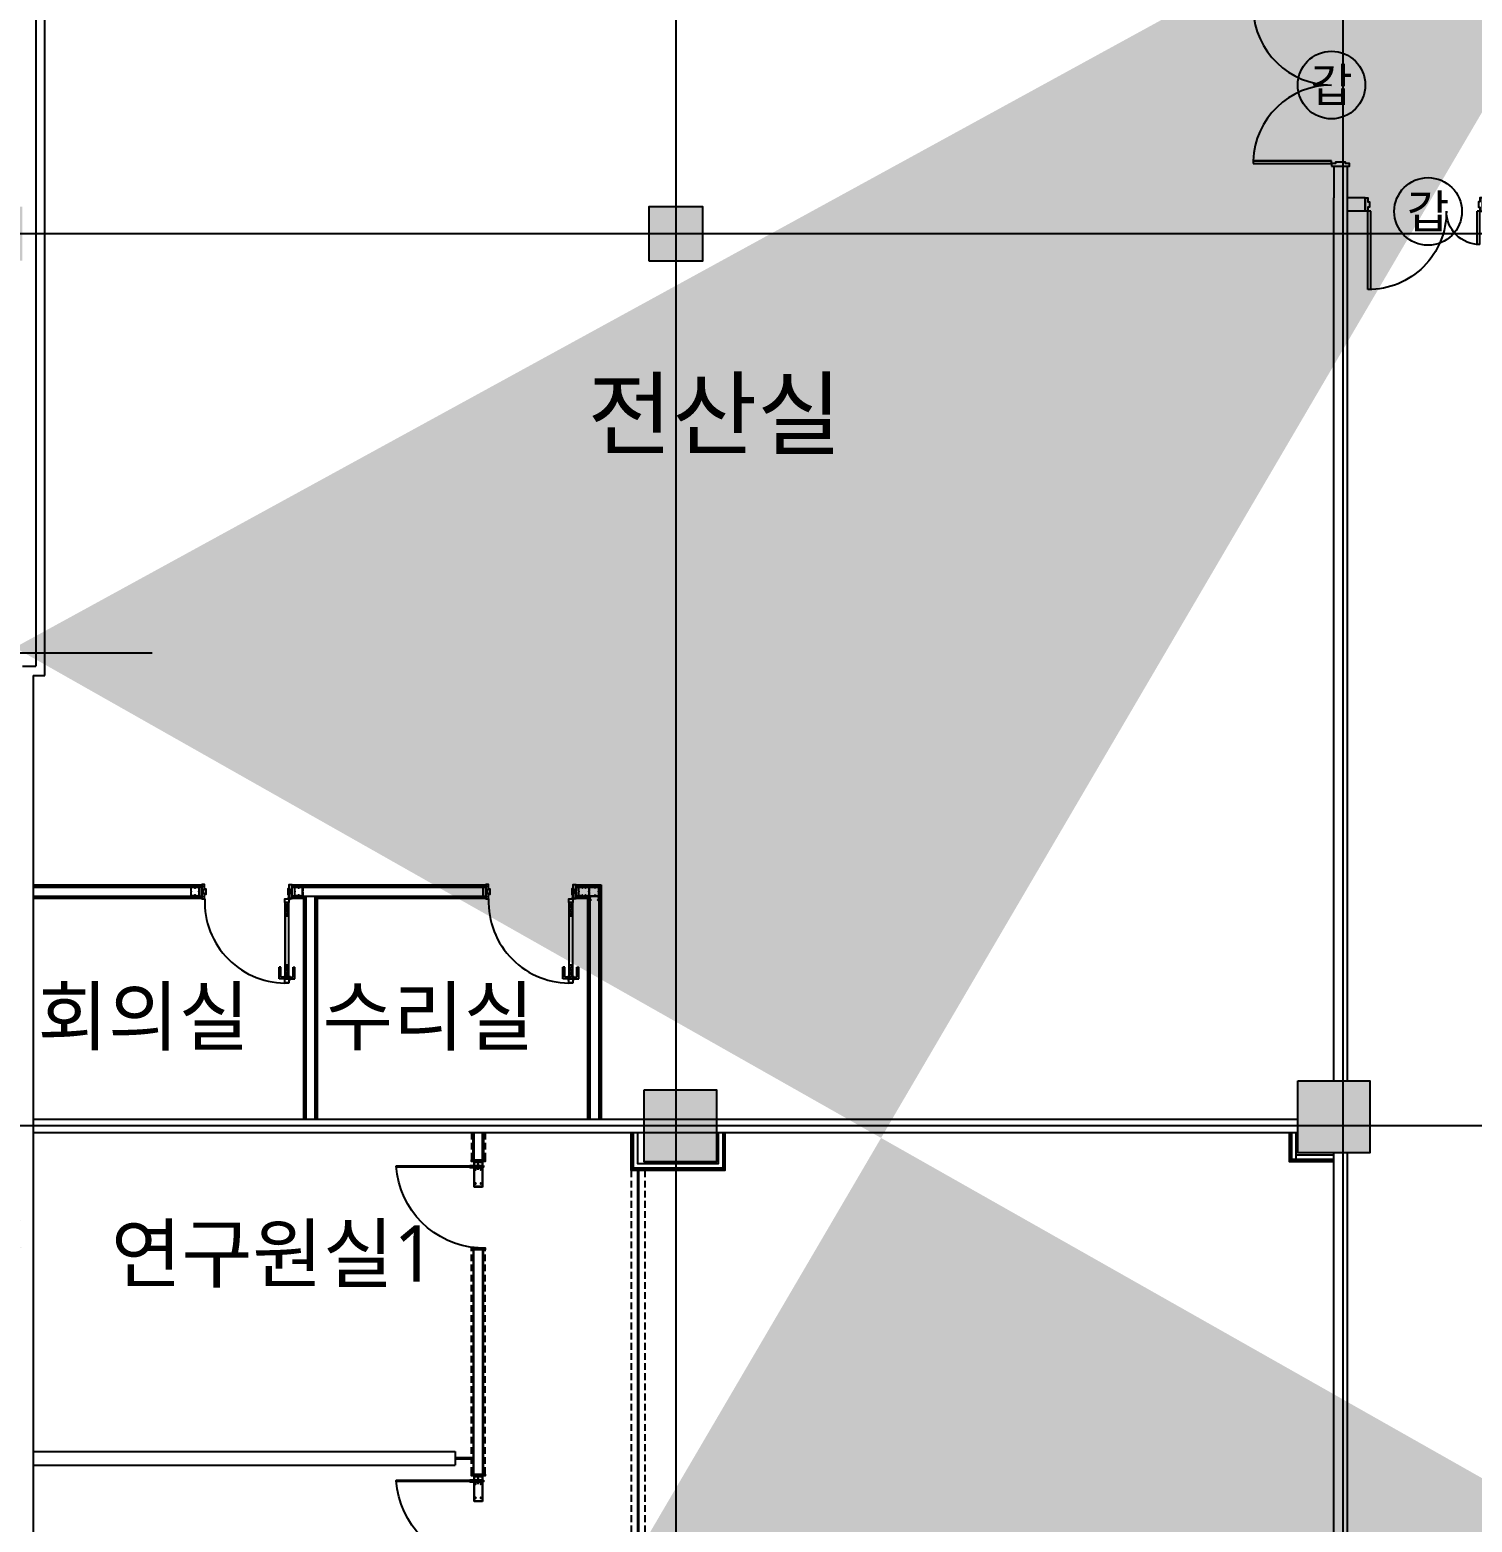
# Model space of a CAD drawing. Header units: metres. Extents: x 630750 to 860239, y 578133 to 726633.
# Drawn here: x 681636 to 697640, y 654914 to 671473 of the extents above; entities that cross this region are included whole.
import ezdxf
from ezdxf.enums import TextEntityAlignment as Align

# ---------------------------------------------------------------- set-up
doc = ezdxf.new("R2010")
doc.units = ezdxf.units.M
doc.header["$LTSCALE"] = 300
for name, pattern in [('3$0$업무시설_xr-base$0$CONTINOUS', [0]), ('DASHED2', [0.375, 0.25, -0.125]), ('HIDDEN', [2, 1, -1]), ('업무시설_xr-base$0$CONTINOUS', [0])]:
    doc.linetypes.add(name, pattern=pattern)
for name, color, linetype in [('3$0$A-CON', 2, 'Continuous'), ('3$0$A-WALL-CONC', 2, 'Continuous'), ('A-CEN-1', 1, 'Continuous'), ('A-CON', 2, 'Continuous'), ('A-DOR', 4, 'Continuous'), ('A-TXT', 3, 'Continuous'), ('A-WAL-BLK', 3, 'Continuous'), ('A-WAL-DW', 7, 'Continuous'), ('F-DOOR_FRAME', 4, 'Continuous'), ('KUK-DOOR', 4, 'Continuous'), ('KUK-DOOR-FRAME', 4, 'Continuous'), ('KUK-DRYWALL', 4, 'Continuous'), ('KUK-F-천정라인', 8, 'DASHED2'), ('KUK-WALL-DRYWALL', 4, 'Continuous'), ('KUK-WINDOW', 4, 'Continuous'), ('KUK-석고보드', 201, 'Continuous'), ('블럭', 7, 'Continuous')]:
    doc.layers.add(name, color=color, linetype=linetype)
doc.styles.add('TEXT', font='')
doc.styles.add('돋움', font='')
doc.styles.add('맑은고딕', font='')
doc.styles.get('TEXT').set_extended_font_data('DotumChe')
doc.styles.get('돋움').set_extended_font_data('Dotum')
doc.styles.get('맑은고딕').set_extended_font_data('Malgun Gothic')

# ---------------------------------------------------------------- blocks, each defined once
blk = doc.blocks.new('1')
at = {"layer": 'A-DOR'}
for p, q in [((30, -200), (60, -200)), ((30, -570), (30, -200)), ((60, -569), (60, -200)), ((1240, -1070), (1240, -200)), ((1240, -200), (1270, -200)), ((1270, -1070), (1270, -200)), ((1269, -1070), (1270, -1070))]:
    blk.add_line(p, q, dxfattribs=at)
for points in [[(0, -200), (0, -50), (30, -50), (30, -95), (45, -95), (45, -155), (30, -155), (30, -200)], [(1300, -200), (1300, -50), (1270, -50), (1270, -95), (1255, -95), (1255, -155), (1270, -155), (1270, -200)]]:
    blk.add_lwpolyline(points, close=True, dxfattribs=at)
for centre, radius, start, end in [((30, -200), 370, 269.9314, 0.0284), ((1267, -203), 867, 179.8288, 270.1677)]:
    blk.add_arc(centre, radius, start, end, dxfattribs=at)
blk = doc.blocks.new('d-18-18')
at = {"layer": 'A-DOR'}
for p, q in [((73696, 448489), (74565, 448489)), ((73696, 448459), (73696, 448489)), ((73696, 448459), (74565, 448459)), ((74565, 448459), (74565, 448489)), ((73696, 446779), (74565, 446779)), ((73696, 446779), (73696, 446749)), ((74565, 446749), (74565, 446779)), ((73696, 446749), (74565, 446749))]:
    blk.add_line(p, q, dxfattribs=at)
for points in [[(74565, 448459), (73696, 448459)], [(74565, 446779), (73696, 446779)]]:
    blk.add_lwpolyline(points, dxfattribs=at)
for points in [[(74565, 448519), (74765, 448519), (74765, 448489), (74720, 448489), (74720, 448474), (74610, 448474), (74610, 448489), (74565, 448489)], [(74565, 446719), (74765, 446719), (74765, 446749), (74720, 446749), (74720, 446764), (74610, 446764), (74610, 446749), (74565, 446749)]]:
    blk.add_lwpolyline(points, close=True, dxfattribs=at)
for centre, start, end in [((74565, 448489), 181.9742, 270), ((74565, 446749), 90, 178.0258)]:
    blk.add_arc(centre, 870, start, end, dxfattribs=at)
blk = doc.blocks.new('3$0$con2')
at = {"layer": '3$0$A-WALL-CONC', "linetype": '3$0$업무시설_xr-base$0$CONTINOUS'}
h = blk.add_hatch(color=251, dxfattribs=at)
h.dxf.hatch_style = 1
edge = h.paths.add_edge_path(flags=17)
edge.add_arc((-134346, -276172), 450, 0, 360)
h.paths.add_polyline_path([(-156157, -311180), (-156335, -311089), (-156923, -312249), (-156744, -312339)], flags=16)
h.paths.add_polyline_path([(-157332, -313499), (-157511, -313408), (-158053, -314479), (-157875, -314569)], flags=16)
h.paths.add_polyline_path([(-94658, -334035), (-94716, -334226), (-93740, -334522), (-93682, -334331)], flags=17)
h.paths.add_polyline_path([(-111499, -328924), (-111557, -329116), (-110581, -329412), (-110523, -329220)], flags=17)
h.paths.add_polyline_path([(-109394, -329563), (-109452, -329754), (-108476, -330051), (-108418, -329859)], flags=17)
h.paths.add_polyline_path([(-107289, -330202), (-107347, -330393), (-106371, -330689), (-106313, -330498)], flags=17)
h.paths.add_polyline_path([(-105184, -330841), (-105242, -331032), (-104266, -331328), (-104208, -331137)], flags=17)
h.paths.add_polyline_path([(-103078, -331479), (-103137, -331671), (-102160, -331967), (-102102, -331776)], flags=16)
h.paths.add_polyline_path([(-100973, -332118), (-101031, -332310), (-100055, -332606), (-99997, -332414)], flags=16)
h.paths.add_polyline_path([(-98868, -332757), (-98926, -332948), (-97950, -333245), (-97892, -333053)], flags=16)
h.paths.add_polyline_path([(-96763, -333396), (-96821, -333587), (-95845, -333883), (-95787, -333692)], flags=16)
edge = h.paths.add_edge_path(flags=17)
edge.add_arc((-134346, -286072), 450, 0, 360)
h.paths.add_polyline_path([(-143846, -275922), (-143846, -275872), (-144546, -275872), (-144546, -286422), (-141346, -286422), (-141346, -286222), (-143846, -286222), (-143846, -285772), (-144346, -285772), (-144346, -276572), (-143846, -276572), (-143846, -276122), (-141746, -276122), (-141346, -276122), (-141346, -275922)], flags=17)
h.paths.add_polyline_path([(-104646, -260722), (-107546, -260722), (-107546, -260922), (-104646, -260922)], flags=16)
h.paths.add_polyline_path([(-105846, -322372), (-105846, -325422), (-105556, -325422), (-105556, -325222), (-105646, -325222), (-105646, -322572), (-99446, -322572), (-99446, -325222), (-104556, -325222), (-104556, -325422), (-99246, -325422), (-99246, -322372)], flags=17)
edge = h.paths.add_edge_path(flags=17)
edge.add_arc((-99496, -295972), 450, 0, 360)
edge = h.paths.add_edge_path(flags=17)
edge.add_arc((-114496, -312472), 450, 0, 360)
edge = h.paths.add_edge_path(flags=17)
edge.add_arc((-114496, -319072), 450, 0, 360)
edge = h.paths.add_edge_path(flags=16)
edge.add_arc((-114546, -327472), 400, 0, 360)
h.paths.add_polyline_path([(-99896, -302172), (-99096, -302172), (-99096, -302972), (-99896, -302972)], flags=17)
h.paths.add_polyline_path([(-92296, -302072), (-91596, -302072), (-91596, -303072), (-92296, -303072)], flags=17)
h.paths.add_polyline_path([(-92296, -311972), (-91596, -311972), (-91596, -312972), (-92296, -312972)], flags=17)
edge = h.paths.add_edge_path()
edge.add_arc((-127718, -334911), 400, 0, 360)
h.paths.add_polyline_path([(-166746, -285572), (-165946, -285572), (-165946, -286372), (-166746, -286372)], flags=16)
h.paths.add_polyline_path([(-151620, -327240), (-152386, -327007), (-152618, -327773), (-151852, -328005)], flags=16)
h.paths.add_polyline_path([(-164251, -323407), (-165017, -323174), (-165249, -323940), (-164484, -324172)], flags=17)
h.paths.add_polyline_path([(-165728, -305716), (-166494, -305483), (-166726, -306249), (-165960, -306481)], flags=16)
h.paths.add_polyline_path([(-170567, -321490), (-171333, -321258), (-171565, -322024), (-170799, -322256)], flags=17)
h.paths.add_polyline_path([(-166746, -295572), (-165946, -295572), (-165946, -296372), (-166746, -296372)], flags=16)
edge = h.paths.add_edge_path(flags=16)
edge.add_arc((-137840, -314544), 450, 0, 360)
edge = h.paths.add_edge_path(flags=16)
edge.add_arc((-128367, -317419), 450, 0, 360)
h.paths.add_polyline_path([(-146815, -311403), (-147580, -311170), (-147812, -311936), (-147047, -312168)], flags=16)
h.paths.add_polyline_path([(-182399, -318004), (-183069, -317801), (-183272, -318471), (-182602, -318674)], flags=16)
h.paths.add_polyline_path([(-183246, -305522), (-182546, -305522), (-182546, -306222), (-183246, -306222)], flags=16)
h.paths.add_polyline_path([(-183246, -295622), (-182546, -295622), (-182546, -296322), (-183246, -296322)], flags=17)
h.paths.add_polyline_path([(-183246, -285722), (-182546, -285722), (-182546, -286422), (-183246, -286422)], flags=17)
h.paths.add_polyline_path([(-183246, -280472), (-182546, -280472), (-182546, -281172), (-183246, -281172)], flags=17)
h.paths.add_polyline_path([(-167848, -312701), (-168613, -312469), (-168846, -313234), (-168080, -313467)], flags=17)
h.paths.add_polyline_path([(-173996, -310860), (-173196, -310860), (-173196, -311660), (-173996, -311660)], flags=16)
h.paths.add_polyline_path([(-173996, -305472), (-173196, -305472), (-173196, -306272), (-173996, -306272)], flags=16)
edge = h.paths.add_edge_path(flags=17)
edge.add_arc((-130501, -324452), 450, 0, 360)
edge = h.paths.add_edge_path(flags=17)
edge.add_arc((-139974, -321577), 450, 0, 360)
h.paths.add_polyline_path([(-148949, -318436), (-149714, -318204), (-149947, -318969), (-149181, -319202)], flags=16)
h.paths.add_polyline_path([(-173996, -295572), (-173196, -295572), (-173196, -296372), (-173996, -296372)], flags=16)
h.paths.add_polyline_path([(-173996, -285672), (-173196, -285672), (-173196, -286472), (-173996, -286472)], flags=16)
h.paths.add_polyline_path([(-164446, -276572), (-163646, -276572), (-163646, -275772), (-164446, -275772)], flags=16)
h.paths.add_polyline_path([(-173946, -276472), (-173346, -276472), (-173346, -275872), (-173946, -275872)], flags=17)
h.paths.add_polyline_path([(-144646, -302172), (-143846, -302172), (-143846, -302972), (-144646, -302972)], flags=17)
h.paths.add_polyline_path([(-144646, -295572), (-143846, -295572), (-143846, -296372), (-144646, -296372)], flags=16)
h.paths.add_polyline_path([(-99846, -327072), (-99046, -327072), (-99046, -327872), (-99846, -327872)], flags=16)
h.paths.add_polyline_path([(-154446, -302272), (-153846, -302272), (-153846, -302872), (-154446, -302872)], flags=17)
edge = h.paths.add_edge_path(flags=17)
edge.add_arc((-124446, -286072), 350, 0, 360)
edge = h.paths.add_edge_path(flags=17)
edge.add_arc((-124446, -295972), 350, 0, 360)
edge = h.paths.add_edge_path(flags=17)
edge.add_arc((-134346, -302572), 350, 0, 360)
edge = h.paths.add_edge_path(flags=17)
edge.add_arc((-134346, -295972), 350, 0, 360)
h.paths.add_polyline_path([(-92346, -253222), (-91646, -253222), (-91646, -253922), (-92346, -253922)], flags=17)
h.paths.add_polyline_path([(-173996, -253222), (-173296, -253222), (-173296, -253922), (-173996, -253922)], flags=17)
h.paths.add_polyline_path([(-92346, -333872), (-91646, -333872), (-91646, -334572), (-92346, -334572)], flags=17)
h.paths.add_polyline_path([(-92396, -327072), (-91646, -327072), (-91646, -327872), (-92396, -327872)], flags=16)
h.paths.add_polyline_path([(-92296, -318572), (-91596, -318572), (-91596, -319572), (-92296, -319572)], flags=17)
edge = h.paths.add_edge_path(flags=17)
edge.add_arc((-107946, -329272), 450, 0, 360)
edge = h.paths.add_edge_path(flags=17)
edge.add_arc((-107946, -295972), 500, 0, 360)
h.paths.add_polyline_path([(-108346, -318572), (-107546, -318572), (-107546, -319572), (-108346, -319572)], flags=17)
h.paths.add_polyline_path([(-108346, -311972), (-107546, -311972), (-107546, -312972), (-108346, -312972)], flags=17)
h.paths.add_polyline_path([(-108346, -302072), (-107546, -302072), (-107546, -303072), (-108346, -303072)], flags=17)
h.paths.add_polyline_path([(-124846, -253172), (-124046, -253172), (-124046, -253972), (-124846, -253972)], flags=17)
h.paths.add_polyline_path([(-144646, -253172), (-143846, -253172), (-143846, -253972), (-144646, -253972)], flags=17)
h.paths.add_polyline_path([(-164446, -253172), (-163646, -253172), (-163646, -253972), (-164446, -253972)], flags=17)
h.paths.add_polyline_path([(-114946, -253172), (-114146, -253172), (-114146, -253972), (-114946, -253972)], flags=17)
h.paths.add_polyline_path([(-134646, -253272), (-134046, -253272), (-134046, -253872), (-134646, -253872)], flags=17)
h.paths.add_polyline_path([(-154446, -253272), (-153846, -253272), (-153846, -253872), (-154446, -253872)], flags=17)
h.paths.add_polyline_path([(-99746, -253272), (-99146, -253272), (-99146, -253872), (-99746, -253872)], flags=17)
h.paths.add_polyline_path([(-108346, -253172), (-107546, -253172), (-107546, -253972), (-108346, -253972)], flags=17)
h.paths.add_polyline_path([(-92296, -295622), (-91596, -295622), (-91596, -296322), (-92296, -296322)], flags=17)
h.paths.add_polyline_path([(-92296, -285722), (-91596, -285722), (-91596, -286422), (-92296, -286422)], flags=17)
h.paths.add_polyline_path([(-92296, -275822), (-91596, -275822), (-91596, -276522), (-92296, -276522)], flags=17)
h.paths.add_polyline_path([(-92296, -269222), (-91596, -269222), (-91596, -269922), (-92296, -269922)], flags=17)
h.paths.add_polyline_path([(-92296, -260722), (-91596, -260722), (-91596, -261422), (-92296, -261422)], flags=17)
h.paths.add_polyline_path([(-99846, -331472), (-99046, -331472), (-99046, -332272), (-99846, -332272)], flags=16)
h.paths.add_polyline_path([(-114946, -285672), (-114146, -285672), (-114146, -286472), (-114946, -286472)], flags=16)
h.paths.add_polyline_path([(-174046, -269172), (-173246, -269172), (-173246, -269972), (-174046, -269972)], flags=16)
h.paths.add_polyline_path([(-174046, -260672), (-173246, -260672), (-173246, -261472), (-174046, -261472)], flags=16)
edge = h.paths.add_edge_path(flags=17)
edge.add_arc((-124446, -276172), 450, 0, 360)
edge = h.paths.add_edge_path(flags=17)
edge.add_arc((-114546, -295972), 450, 0, 360)
edge = h.paths.add_edge_path(flags=17)
edge.add_arc((-114546, -302572), 450, 0, 360)
h.paths.add_polyline_path([(-114946, -269172), (-114146, -269172), (-114146, -269972), (-114946, -269972)], flags=16)
h.paths.add_polyline_path([(-100596, -260722), (-99796, -260722), (-99796, -261522), (-100596, -261522)], flags=17)
h.paths.add_polyline_path([(-114946, -260672), (-114146, -260672), (-114146, -261472), (-114946, -261472)], flags=16)
h.paths.add_polyline_path([(-108346, -285672), (-107546, -285672), (-107546, -286472), (-108346, -286472)], flags=16)
h.paths.add_polyline_path([(-99896, -285672), (-99096, -285672), (-99096, -286472), (-99896, -286472)], flags=16)
h.paths.add_polyline_path([(-99896, -275772), (-99096, -275772), (-99096, -276572), (-99896, -276572)], flags=16)
h.paths.add_polyline_path([(-108346, -275772), (-107546, -275772), (-107546, -276572), (-108346, -276572)], flags=16)
h.paths.add_polyline_path([(-114946, -275772), (-114146, -275772), (-114146, -276572), (-114946, -276572)], flags=16)
h.paths.add_polyline_path([(-124846, -260672), (-124046, -260672), (-124046, -261472), (-124846, -261472)], flags=16)
h.paths.add_polyline_path([(-134746, -260672), (-133946, -260672), (-133946, -261472), (-134746, -261472)], flags=16)
h.paths.add_polyline_path([(-144646, -260672), (-143846, -260672), (-143846, -261472), (-144646, -261472)], flags=16)
h.paths.add_polyline_path([(-154546, -260672), (-153746, -260672), (-153746, -261472), (-154546, -261472)], flags=16)
h.paths.add_polyline_path([(-154546, -269172), (-153746, -269172), (-153746, -269972), (-154546, -269972)], flags=16)
h.paths.add_polyline_path([(-144646, -269172), (-143846, -269172), (-143846, -269972), (-144646, -269972)], flags=16)
h.paths.add_polyline_path([(-134746, -269172), (-133946, -269172), (-133946, -269972), (-134746, -269972)], flags=16)
h.paths.add_polyline_path([(-124846, -269172), (-124046, -269172), (-124046, -269972), (-124846, -269972)], flags=16)
h.paths.add_polyline_path([(-99896, -269172), (-99096, -269172), (-99096, -269972), (-99896, -269972)], flags=16)
edge = h.paths.add_edge_path(flags=17)
edge.add_arc((-142631, -330333), 450, 0, 360)
h.paths.add_polyline_path([(-92246, -248122), (-91646, -248122), (-91646, -248722), (-92246, -248722)], flags=16)
h.paths.add_polyline_path([(-154546, -275772), (-153746, -275772), (-153746, -276572), (-154546, -276572)], flags=16)
h.paths.add_polyline_path([(-181496, -275872), (-180896, -275872), (-180896, -276472), (-181496, -276472)], flags=17)
h.paths.add_polyline_path([(-181496, -269272), (-180896, -269272), (-180896, -269872), (-181496, -269872)], flags=17)
h.paths.add_polyline_path([(-181496, -260772), (-180896, -260772), (-180896, -261372), (-181496, -261372)], flags=17)
h.paths.add_polyline_path([(-99746, -248122), (-99146, -248122), (-99146, -248722), (-99746, -248722)], flags=16)
h.paths.add_polyline_path([(-108246, -248122), (-107646, -248122), (-107646, -248722), (-108246, -248722)], flags=16)
h.paths.add_polyline_path([(-114846, -248122), (-114246, -248122), (-114246, -248722), (-114846, -248722)], flags=16)
h.paths.add_polyline_path([(-124746, -248122), (-124146, -248122), (-124146, -248722), (-124746, -248722)], flags=16)
h.paths.add_polyline_path([(-134646, -248122), (-134046, -248122), (-134046, -248722), (-134646, -248722)], flags=16)
h.paths.add_polyline_path([(-144546, -248122), (-143946, -248122), (-143946, -248722), (-144546, -248722)], flags=16)
h.paths.add_polyline_path([(-154446, -248122), (-153846, -248122), (-153846, -248722), (-154446, -248722)], flags=16)
h.paths.add_polyline_path([(-164346, -248122), (-163746, -248122), (-163746, -248722), (-164346, -248722)], flags=16)
h.paths.add_polyline_path([(-173946, -248122), (-173346, -248122), (-173346, -248722), (-173946, -248722)], flags=16)
h.paths.add_polyline_path([(-181496, -248122), (-180896, -248122), (-180896, -248722), (-181496, -248722)], flags=17)
h.paths.add_polyline_path([(-156130, -308837), (-156275, -309124), (-155530, -309502), (-155767, -309970), (-155589, -310061), (-155032, -308961), (-158743, -307835), (-158801, -308027), (-158705, -308056), (-159053, -309204), (-159149, -309175), (-159207, -309366), (-159112, -309396), (-160941, -315424), (-163477, -314655), (-161647, -308626), (-160164, -309076), (-160106, -308885), (-161589, -308435), (-161241, -307286), (-159758, -307736), (-159700, -307545), (-161374, -307037), (-163726, -314788), (-158751, -316298), (-158463, -315729), (-158641, -315638), (-158854, -316057), (-160749, -315482), (-158514, -308114)], flags=16)
h.paths.add_polyline_path([(-164196, -268622), (-164396, -268622), (-164396, -260722), (-161346, -260722), (-161346, -269922), (-164396, -269922), (-164396, -269622), (-164196, -269622), (-164196, -269722), (-161546, -269722), (-161546, -267322), (-163096, -267322), (-163096, -267122), (-161546, -267122), (-161546, -260922), (-164196, -260922), (-164196, -267122), (-164096, -267122), (-164096, -267322), (-164196, -267322)], flags=16)
h.paths.add_polyline_path([(-133746, -297419), (-133446, -297419), (-133446, -294772), (-133746, -294772)], flags=16)
h.paths.add_polyline_path([(-174046, -269972), (-174046, -269172), (-173246, -269172), (-173246, -269972)], flags=16)
edge = h.paths.add_edge_path()
edge.add_line((-92096, -249472), (-92096, -249672))
edge.add_line((-92096, -249472), (-92096, -249672))
edge.add_line((-92096, -249472), (-92096, -249672))
edge.add_line((-107746, -269122), (-107946, -269122))
edge.add_line((-107946, -266622), (-107746, -266622))
edge.add_line((-107946, -265972), (-107946, -266622))
edge.add_line((-107946, -269122), (-107946, -269672))
edge.add_line((-107746, -269472), (-107746, -269122))
edge.add_line((-107746, -266622), (-107746, -265972))
edge.add_arc((-131699, -252472), 9200, 49.5049, 90)
edge.add_line((-91896, -331197), (-91596, -331197))
edge.add_line((-91596, -321272), (-91896, -321272))
edge.add_line((-102296, -264497), (-102096, -264497))
edge.add_line((-102296, -263497), (-102096, -263497))
edge.add_line((-102096, -264497), (-102096, -264872))
edge.add_line((-102096, -262922), (-102096, -263497))
edge.add_line((-102296, -264497), (-102296, -264672))
edge.add_line((-102296, -263122), (-102296, -263497))
edge.add_line((-102096, -264872), (-103746, -264872))
edge.add_line((-102296, -264672), (-103746, -264672))
edge.add_line((-112628, -328582), (-113861, -328207))
edge.add_line((-112687, -328773), (-112628, -328582))
edge.add_line((-113990, -328377), (-112687, -328773))
edge.add_line((-91896, -334572), (-91896, -334873))
edge.add_line((-91896, -334873), (-92552, -334674))
edge.add_line((-91596, -321272), (-91596, -257872))
edge.add_line((-91646, -327872), (-91596, -327872))
edge.add_line((-91596, -327872), (-91596, -326772))
edge.add_line((-92552, -334674), (-92610, -334865))
edge.add_line((-92610, -334865), (-91596, -335173))
edge.add_line((-91596, -335173), (-91596, -331197))
edge.add_line((-113990, -328504), (-113990, -328377))
edge.add_line((-114140, -328504), (-114140, -328155))
edge.add_line((-114213, -327694), (-113861, -328207))
edge.add_line((-114363, -327828), (-114140, -328155))
edge.add_line((-114140, -328504), (-113990, -328504))
edge.add_line((-91596, -326772), (-91896, -326772))
edge.add_line((-180896, -299322), (-182996, -299322))
edge.add_line((-180896, -299022), (-180896, -299322))
edge.add_line((-182996, -299022), (-180896, -299022))
edge.add_line((-180896, -304122), (-180896, -304422))
edge.add_line((-180896, -287122), (-182996, -287122))
edge.add_line((-180896, -287422), (-180896, -287122))
edge.add_line((-182996, -287422), (-180896, -287422))
edge.add_line((-180896, -293072), (-182996, -293072))
edge.add_line((-180896, -292772), (-180896, -293072))
edge.add_line((-182996, -292772), (-180896, -292772))
edge.add_line((-180896, -304422), (-182996, -304422))
edge.add_line((-182996, -304122), (-180896, -304122))
edge.add_line((-91596, -331197), (-91596, -335173))
edge.add_line((-91596, -257872), (-91596, -321272))
edge.add_line((-92096, -249472), (-92096, -249672))
edge.add_line((-89396, -249672), (-92096, -249672))
edge.add_line((-89396, -249472), (-92096, -249472))
edge.add_line((-125725, -245476), (-122587, -248122))
edge.add_line((-128046, -242472), (-121346, -248122))
edge.add_line((-144946, -243272), (-131696, -243272))
edge.add_line((-145746, -242472), (-128046, -242472))
edge.add_line((-144946, -248122), (-144946, -243272))
edge.add_line((-145746, -248122), (-145746, -242472))
edge.add_line((-183096, -306222), (-183096, -313624))
edge.add_line((-183296, -313624), (-183096, -313624))
edge.add_line((-89396, -248522), (-91646, -248522))
edge.add_line((-92096, -257472), (-89396, -257472))
edge.add_line((-91596, -257872), (-88996, -257872))
edge.add_line((-89396, -249672), (-89396, -257472))
edge.add_line((-89396, -248522), (-89396, -249472))
edge.add_line((-88996, -248122), (-88996, -257872))
edge.add_line((-88996, -248122), (-91646, -248122))
edge.add_line((-102296, -263122), (-103746, -263122))
edge.add_line((-102096, -262922), (-103746, -262922))
edge.add_line((-99296, -275772), (-99296, -269972))
edge.add_line((-99096, -275772), (-99096, -269972))
edge.add_line((-99296, -285672), (-99296, -276572))
edge.add_line((-99096, -285672), (-99096, -276572))
edge.add_line((-99296, -290172), (-99096, -290172))
edge.add_line((-183246, -306222), (-183296, -306222))
edge.add_line((-111746, -265972), (-107946, -265972))
edge.add_line((-111746, -262022), (-111746, -265972))
edge.add_line((-111546, -262022), (-111746, -262022))
edge.add_line((-111546, -262922), (-111546, -262022))
edge.add_line((-111446, -262922), (-111546, -262922))
edge.add_line((-111446, -263122), (-111446, -262922))
edge.add_line((-111546, -263122), (-111446, -263122))
edge.add_line((-111546, -265772), (-111546, -263122))
edge.add_line((-103946, -265772), (-111546, -265772))
edge.add_line((-103946, -263122), (-103946, -265772))
edge.add_line((-110446, -263122), (-103946, -263122))
edge.add_line((-110446, -262922), (-110446, -263122))
edge.add_line((-109296, -262922), (-110446, -262922))
edge.add_line((-109296, -260922), (-109296, -262922))
edge.add_line((-111546, -260922), (-109296, -260922))
edge.add_line((-111546, -261022), (-111546, -260922))
edge.add_line((-111746, -261022), (-111546, -261022))
edge.add_line((-111746, -260722), (-111746, -261022))
edge.add_line((-108246, -260722), (-111746, -260722))
edge.add_line((-108246, -260922), (-108246, -260722))
edge.add_line((-109096, -260922), (-108246, -260922))
edge.add_line((-109096, -262922), (-109096, -260922))
edge.add_line((-103946, -262922), (-109096, -262922))
edge.add_line((-103946, -260722), (-103946, -262922))
edge.add_line((-103746, -260722), (-103946, -260722))
edge.add_line((-103746, -262922), (-103746, -260722))
edge.add_line((-103746, -264672), (-103746, -263122))
edge.add_line((-103746, -266622), (-103746, -264872))
edge.add_line((-103946, -266622), (-103746, -266622))
edge.add_line((-103946, -265972), (-103946, -266622))
edge.add_line((-107746, -265972), (-103946, -265972))
edge.add_line((-103746, -269158), (-103946, -269162))
edge.add_line((-103746, -269672), (-103746, -269158))
edge.add_line((-107946, -269672), (-103746, -269672))
edge.add_line((-103946, -269472), (-107746, -269472))
edge.add_line((-103946, -269162), (-103946, -269472))
edge.add_line((-173946, -248622), (-180896, -248622))
edge.add_line((-164346, -248622), (-173346, -248622))
edge.add_line((-154446, -248622), (-163746, -248622))
edge.add_line((-154446, -248122), (-181496, -248122))
edge.add_line((-144546, -248622), (-153846, -248622))
edge.add_line((-114846, -248622), (-124146, -248622))
edge.add_line((-108246, -248622), (-114246, -248622))
edge.add_line((-99746, -248622), (-107646, -248622))
edge.add_line((-92246, -248622), (-99146, -248622))
edge.add_line((-145746, -248122), (-153846, -248122))
edge.add_line((-144546, -248122), (-144946, -248122))
edge.add_line((-122587, -248122), (-124146, -248122))
edge.add_line((-91646, -248122), (-121346, -248122))
edge.add_line((-180996, -280772), (-182546, -280772))
edge.add_line((-181496, -280472), (-183296, -280472))
edge.add_line((-180996, -276472), (-180996, -280772))
edge.add_line((-180996, -269872), (-180996, -275872))
edge.add_line((-180996, -261372), (-180996, -269272))
edge.add_line((-180996, -248722), (-180996, -260772))
edge.add_line((-181496, -248122), (-181496, -280472))
edge.add_line((-91896, -331197), (-91896, -333872))
edge.add_line((-91896, -326772), (-91896, -327072))
edge.add_line((-91896, -319572), (-91896, -321272))
edge.add_line((-91896, -312972), (-91896, -318572))
edge.add_line((-91896, -303072), (-91896, -311972))
edge.add_line((-92096, -296322), (-92096, -302072))
edge.add_line((-92096, -286422), (-92096, -295622))
edge.add_line((-92096, -276522), (-92096, -285722))
edge.add_line((-92096, -269922), (-92096, -275822))
edge.add_line((-92096, -261422), (-92096, -269222))
edge.add_line((-92096, -257472), (-92096, -260722))
edge.add_line((-99096, -286472), (-99096, -290172))
edge.add_line((-99296, -286472), (-99296, -290172))
edge.add_line((-182996, -304422), (-182996, -305522))
edge.add_line((-182996, -299322), (-182996, -304122))
edge.add_line((-182996, -296322), (-182996, -299022))
edge.add_line((-182996, -293072), (-182996, -295622))
edge.add_line((-182996, -287422), (-182996, -292772))
edge.add_line((-182996, -286422), (-182996, -287122))
edge.add_line((-182996, -281172), (-182996, -285722))
edge.add_line((-183296, -280472), (-183296, -313624))
at = {"layer": '3$0$A-CON'}
for points in [[(-173946, -276472), (-173346, -276472), (-173346, -275872), (-173946, -275872)], [(-166746, -285572), (-165946, -285572), (-165946, -286372), (-166746, -286372)], [(-173996, -285672), (-173196, -285672), (-173196, -286472), (-173996, -286472)]]:
    blk.add_lwpolyline(points, close=True, dxfattribs=at)
blk = doc.blocks.new('힌지')
at = {"layer": 'F-DOOR_FRAME', "color": 175}
for p, q in [((444294, 289040, 0), (444262, 289040, 0)), ((444294, 289040, 0), (444262, 289040, 0)), ((444278, 289049, 0), (444278, 289021, 0))]:
    blk.add_line(p, q, dxfattribs=at)
at = {"layer": 'F-DOOR_FRAME', "color": 175, "elevation": 0}
for points in [[(444276, 289042), (444276, 289077), (444273, 289077), (444273, 289042), (444271, 289035, -0.190658), (444275, 289039)], [(444282, 289042), (444282, 289077), (444279, 289077), (444279, 289042), (444280, 289039, -0.190658), (444285, 289035)]]:
    blk.add_lwpolyline(points, format="xyb", close=True, dxfattribs=at)
at = {"layer": 'F-DOOR_FRAME', "color": 175}
blk.add_circle((444278, 289035, 0), 8, dxfattribs=at)
blk = doc.blocks.new('VIP화장실도어-1000')
at = {"layer": 'KUK-DOOR', "color": 1}
for p, q in [((1257083, 575369, 0), (1257118, 575419, 0)), ((1257083, 575319, 0), (1257118, 575369, 0)), ((1257083, 575269, 0), (1257118, 575319, 0)), ((1257083, 574671, 0), (1257118, 574721, 0)), ((1257083, 574621, 0), (1257118, 574671, 0)), ((1257083, 574571, 0), (1257118, 574621, 0))]:
    blk.add_line(p, q, dxfattribs=at)
at = {"layer": 'KUK-DOOR', "color": 6}
for p, q in [((1257013, 574569, 0), (1257013, 574699, 0)), ((1257033, 574699, 0), (1257013, 574699, 0)), ((1257033, 574589, 0), (1257033, 574699, 0)), ((1257073, 574604, 0), (1257073, 574553, 0)), ((1257078, 574604, 0), (1257073, 574604, 0)), ((1257123, 574604, -6433), (1257128, 574604, -6433)), ((1257128, 574604, -6433), (1257128, 574553, -6433)), ((1257168, 574589, -6433), (1257168, 574699, -6433)), ((1257168, 574699, -6433), (1257188, 574699, -6433)), ((1257188, 574569, -6433), (1257188, 574699, -6433)), ((1257073, 574569, 0), (1257013, 574569, 0)), ((1257073, 574589, 0), (1257033, 574589, 0)), ((1257073, 574553, 0), (1257078, 574553, 6433)), ((1257128, 574553, -6433), (1257123, 574553, 0)), ((1257128, 574589, -6433), (1257168, 574589, -6433)), ((1257128, 574569, -6433), (1257188, 574569, -6433))]:
    blk.add_line(p, q, dxfattribs=at)
at = {"layer": 'KUK-DOOR', "color": 251}
for p, q in [((1257078, 574604, 0), (1257073, 574604, 0)), ((1257078, 574602, 0), (1257073, 574602, 0)), ((1257078, 574601, 0), (1257073, 574601, 0)), ((1257078, 574598, 0), (1257073, 574598, 0)), ((1257123, 574604, -6433), (1257128, 574604, -6433)), ((1257123, 574602, -6433), (1257128, 574602, -6433)), ((1257123, 574601, -6433), (1257128, 574601, -6433)), ((1257123, 574598, -6433), (1257128, 574598, -6433)), ((1257078, 574594, 0), (1257073, 574594, 0)), ((1257078, 574588, 0), (1257073, 574588, 0)), ((1257078, 574570, 0), (1257073, 574570, 0)), ((1257078, 574564, 0), (1257073, 574564, 0)), ((1257078, 574559, 0), (1257073, 574559, 0)), ((1257078, 574556, 0), (1257073, 574556, 0)), ((1257078, 574555, 0), (1257073, 574555, 0)), ((1257123, 574594, -6433), (1257128, 574594, -6433)), ((1257123, 574588, -6433), (1257128, 574588, -6433)), ((1257123, 574570, -6433), (1257128, 574570, -6433)), ((1257123, 574564, -6433), (1257128, 574564, -6433)), ((1257123, 574559, -6433), (1257128, 574559, -6433)), ((1257123, 574556, -6433), (1257128, 574556, -6433)), ((1257123, 574555, -6433), (1257128, 574555, -6433))]:
    blk.add_line(p, q, dxfattribs=at)
at = {"layer": 'KUK-DOOR', "color": 8}
blk.add_line((1257083, 574721, 0), (1257118, 574721, 0), dxfattribs=at)
at = {"layer": 'KUK-DOOR', "color": 7, "elevation": 0}
for points in [[(1257123, 575419), (1257078, 575419), (1257078, 575459), (1257082, 575459), (1257082, 575459), (1257123, 575459), (1257123, 575419)], [(1257078, 575419), (1257078, 574571)], [(1257123, 574571), (1257123, 575419)], [(1257123, 574534), (1257123, 574525), (1257078, 574528), (1257078, 574571), (1257123, 574571), (1257123, 574534)]]:
    blk.add_lwpolyline(points, dxfattribs=at)
at = {"layer": 'KUK-DOOR', "color": 1, "elevation": 0}
blk.add_lwpolyline([(1257123, 575419), (1257083, 575419)], dxfattribs=at)
for points in [[(1257083, 575369), (1257083, 575419), (1257118, 575419), (1257118, 575369)], [(1257083, 575319), (1257083, 575369), (1257118, 575369), (1257118, 575319)], [(1257083, 575269), (1257083, 575319), (1257118, 575319), (1257118, 575269)], [(1257083, 574721), (1257083, 575269), (1257118, 575269), (1257118, 574721)], [(1257083, 574671), (1257083, 574721), (1257118, 574721), (1257118, 574671)], [(1257083, 574621), (1257083, 574671), (1257118, 574671), (1257118, 574621)], [(1257083, 574571), (1257083, 574621), (1257118, 574621), (1257118, 574571)]]:
    blk.add_lwpolyline(points, close=True, dxfattribs=at)
at = {"layer": 'KUK-DOOR', "color": 1}
blk.add_arc((1257089, 575425, 0), 901, 177.8483, 272.1517, dxfattribs=at)
blk = doc.blocks.new('ETETEWTEWEW')
at = {"layer": 'KUK-DOOR', "color": 251}
for p, q in [((96, -119, 0), (-864, -119, 0)), ((96, -129, 0), (-864, -129, 0))]:
    blk.add_line(p, q, dxfattribs=at)
at = {"layer": 'KUK-DOOR', "color": 8}
for p, q in [((55, -119, 0), (35, -119, 0)), ((55, -129, 0), (35, -129, 0))]:
    blk.add_line(p, q, dxfattribs=at)
at = {"layer": 'KUK-DOOR', "color": 7}
blk.add_line((103, -124, 0), (113, -124, 0), dxfattribs=at)
at = {"layer": 'KUK-DOOR', "color": 251, "linetype": 'HIDDEN'}
blk.add_lwpolyline([(92, -181), (92, 104), (0, 104), (0, -181)], close=True, dxfattribs=at)
at = {"layer": 'KUK-DOOR', "color": 8, "elevation": 0}
blk.add_lwpolyline([(89, -175), (89, 98), (3, 98), (3, -175)], close=True, dxfattribs=at)
at = {"layer": 'KUK-DOOR', "elevation": 0}
blk.add_lwpolyline([(-862, -130), (94, -130), (96, -129), (96, -119), (94, -118), (-862, -118), (-864, -119), (-864, -129)], close=True, dxfattribs=at)
at = {"layer": 'KUK-DOOR', "color": 1, "elevation": 0}
for points in [[(114, -124), (-191, -124)], [(46, -89), (46, -159)]]:
    blk.add_lwpolyline(points, dxfattribs=at)
at = {"layer": 'KUK-DOOR', "color": 7, "elevation": 0}
blk.add_lwpolyline([(-49, -118), (-49, -115), (100, -115), (100, -133), (-49, -133), (-49, -130)], dxfattribs=at)
at = {"layer": 'KUK-DOOR', "color": 8}
for centre, radius in [((18, 63, 0), 3.5), ((74, 63, 0), 3.5), ((18, -92, 0), 3.5), ((46, -124, 0), 17.5), ((46, -124, 0), 12.5), ((74, -92, 0), 3.5)]:
    blk.add_circle(centre, radius, dxfattribs=at)
at = {"layer": 'KUK-DOOR', "color": 251, "linetype": 'HIDDEN'}
blk.add_circle((46, -124, 0), 15, dxfattribs=at)
at = {"layer": 'KUK-DOOR', "color": 1}
blk.add_arc((110, -195, 0), 976, 93.7666, 176.1096, dxfattribs=at)
at = {"layer": 'KUK-DOOR', "color": 8}
for start, end in [(154.2285, 205.7715), (334.2285, 25.7715)]:
    blk.add_arc((45, -124, 0), 11.5, start, end, dxfattribs=at)

msp = doc.modelspace()

# ---------------------------------------------------------------- linework, layer by layer
at = {"layer": 'A-CEN-1', "linetype": 'Continuous'}
for p, q in [((688804.4, 706258.8), (688804.4, 640745.8)), ((696204.4, 706258.8), (696204.4, 640745.8)), ((796986.4, 669210.2), (657202.6, 669210.2)), ((657202.6, 664560.2), (682995.1, 664560.2)), ((796986.4, 659310.2), (657202.6, 659310.2))]:
    msp.add_line(p, q, dxfattribs=at)
at = {"layer": 'A-CON'}
for points in [[(688504.4, 668910.2), (689104.4, 668910.2), (689104.4, 669510.2), (688504.4, 669510.2)], [(688454.4, 659710.2), (689254.4, 659710.2), (689254.4, 658910.2), (688454.4, 658910.2)], [(695704.4, 659810.2), (696504.4, 659810.2), (696504.4, 659010.2), (695704.4, 659010.2)]]:
    msp.add_lwpolyline(points, close=True, dxfattribs=at)
at = {"layer": 'A-WAL-BLK'}
for p in [(681704.4, 696515.2), (681554.4, 664410.2)]:
    msp.add_line(p, (681704.4, 664410.2), dxfattribs=at)
at = {"layer": 'A-WAL-DW'}
for p, q in [((681804.4, 664310.2), (681804.4, 684510.2)), ((696104.4, 669960.2), (696104.4, 669610.2)), ((696254.4, 669960.2), (696254.4, 669460.2)), ((696104.4, 659810.2), (696104.4, 669610.2)), ((696454.4, 669610.2), (696454.4, 669460.2)), ((681674.4, 664310.2), (681804.4, 664310.2)), ((681674.4, 664310.2), (681674.4, 638645.2)), ((681674.4, 659385.9), (688304.4, 659385.9)), ((688304.4, 659385.9), (695704.4, 659385.9)), ((681674.4, 659235.9), (688304.4, 659235.9)), ((688304.4, 659235.9), (695704.4, 659235.9)), ((696104.4, 649810.2), (696104.4, 659010.2)), ((696254.4, 659010.2), (696254.4, 649810.2)), ((681674.4, 655697.4), (686354.4, 655697.4)), ((681674.4, 655547.4), (686354.4, 655547.4))]:
    msp.add_line(p, q, dxfattribs=at)
for points in [[(696454.4, 669610.2), (696254.4, 669610.2)], [(696454.4, 669460.2), (696254.4, 669460.2), (696254.4, 662610.2)], [(696254.4, 669460.2), (696254.4, 659810.2)]]:
    msp.add_lwpolyline(points, dxfattribs=at)
at = {"layer": 'A-WAL-DW', "extrusion": (0, 0, -1)}
msp.add_lwpolyline([(-686354.4, 655697.4), (-686354.4, 655547.4)], dxfattribs=at)
at = {"layer": 'KUK-DOOR-FRAME'}
msp.add_lwpolyline([(696079.4, 669960.2), (696279.4, 669960.2), (696279.4, 669990.2), (696234.4, 669990.2), (696234.4, 670005.2), (696124.4, 670005.2), (696124.4, 669990.2), (696079.4, 669990.2)], close=True, dxfattribs=at)
for points in [[(683574.4, 661990.9), (683574.4, 661990.9), (683574.4, 661990.9), (683574.4, 661990.9), (683574.4, 661990.9), (683550.4, 661990.9), (683544.4, 661990.9), (683544.4, 661984.4), (683544.4, 661973.4), (683549.4, 661973.4), (683549.4, 661960.9), (683544.4, 661960.9), (683544.4, 661860.9), (683549.4, 661860.9), (683549.4, 661848.4), (683544.4, 661848.4), (683544.4, 661830.9), (683550.4, 661830.9), (683550.4, 661830.9), (683574.4, 661830.9), (683574.4, 661888.9), (683564.4, 661888.9), (683564.4, 661932.9), (683574.4, 661932.9), (683574.4, 661990.9)], [(683564.4, 661932.9), (683574.4, 661932.9), (683574.4, 661942.9), (683589.4, 661942.9), (683589.4, 661878.9), (683574.4, 661878.9), (683574.4, 661888.9), (683564.4, 661888.9), (683564.4, 661932.9)], [(684524.4, 661932.9), (684514.4, 661932.9), (684514.4, 661942.9), (684499.4, 661942.9), (684499.4, 661878.9), (684514.4, 661878.9), (684514.4, 661888.9), (684524.4, 661888.9), (684524.4, 661932.9)], [(684514.4, 661990.9), (684514.4, 661990.9), (684514.4, 661990.9), (684514.4, 661990.9), (684514.4, 661990.9), (684538.4, 661990.9), (684544.4, 661990.9), (684544.4, 661984.4), (684544.4, 661973.4), (684539.4, 661973.4), (684539.4, 661960.9), (684544.4, 661960.9), (684544.4, 661860.9), (684539.4, 661860.9), (684539.4, 661848.4), (684544.4, 661848.4), (684544.4, 661830.9), (684538.4, 661830.9), (684538.4, 661830.9), (684514.4, 661830.9), (684514.4, 661888.9), (684524.4, 661888.9), (684524.4, 661932.9), (684514.4, 661932.9), (684514.4, 661990.9)], [(686724.4, 661990.9), (686724.4, 661990.9), (686724.4, 661990.9), (686724.4, 661990.9), (686724.4, 661990.9), (686700.4, 661990.9), (686694.4, 661990.9), (686694.4, 661984.4), (686694.4, 661973.4), (686699.4, 661973.4), (686699.4, 661960.9), (686694.4, 661960.9), (686694.4, 661860.9), (686699.4, 661860.9), (686699.4, 661848.4), (686694.4, 661848.4), (686694.4, 661830.9), (686700.4, 661830.9), (686700.4, 661830.9), (686724.4, 661830.9), (686724.4, 661888.9), (686714.4, 661888.9), (686714.4, 661932.9), (686724.4, 661932.9), (686724.4, 661990.9)], [(686714.4, 661932.9), (686724.4, 661932.9), (686724.4, 661942.9), (686739.4, 661942.9), (686739.4, 661878.9), (686724.4, 661878.9), (686724.4, 661888.9), (686714.4, 661888.9), (686714.4, 661932.9)], [(687674.4, 661932.9), (687664.4, 661932.9), (687664.4, 661942.9), (687649.4, 661942.9), (687649.4, 661878.9), (687664.4, 661878.9), (687664.4, 661888.9), (687674.4, 661888.9), (687674.4, 661932.9)], [(687664.4, 661990.9), (687664.4, 661990.9), (687664.4, 661990.9), (687664.4, 661990.9), (687664.4, 661990.9), (687688.4, 661990.9), (687694.4, 661990.9), (687694.4, 661984.4), (687694.4, 661973.4), (687689.4, 661973.4), (687689.4, 661960.9), (687694.4, 661960.9), (687694.4, 661860.9), (687689.4, 661860.9), (687689.4, 661848.4), (687694.4, 661848.4), (687694.4, 661830.9), (687688.4, 661830.9), (687688.4, 661830.9), (687664.4, 661830.9), (687664.4, 661888.9), (687674.4, 661888.9), (687674.4, 661932.9), (687664.4, 661932.9), (687664.4, 661990.9)]]:
    msp.add_lwpolyline(points, dxfattribs=at)
at = {"layer": 'KUK-DOOR-FRAME', "extrusion": (0, 0, -1)}
for points in [[(-686536.9, 658935.9), (-686686.9, 658935.9), (-686686.9, 658915.9), (-686536.9, 658915.9)], [(-686536.9, 657955.9), (-686686.9, 657955.9), (-686686.9, 657935.9), (-686536.9, 657935.9)], [(-686536.9, 655447.4), (-686686.9, 655447.4), (-686686.9, 655427.4), (-686536.9, 655427.4)]]:
    msp.add_lwpolyline(points, close=True, dxfattribs=at)
at = {"layer": 'KUK-DRYWALL', "color": 8}
for points in [[(683468.4, 661950.9), (683469.4, 661950.9), (683469.4, 661960.9), (683449.4, 661960.9, -1), (683444.4, 661960.9), (683424.4, 661960.9), (683424.4, 661917.4, -0.5899975), (683424.4, 661904.4), (683424.4, 661860.9), (683444.4, 661860.9, -1), (683449.4, 661860.9), (683469.4, 661860.9), (683469.4, 661870.9), (683464.4, 661870.9), (683464.4, 661869.9), (683468.4, 661869.9), (683468.4, 661861.9), (683450.3, 661861.9, 0.745356), (683443.5, 661861.9), (683425.4, 661861.9), (683425.4, 661903.9, 0.5427831), (683425.4, 661918), (683425.4, 661959.9), (683443.5, 661959.9, 0.745356), (683450.3, 661959.9), (683468.4, 661959.9), (683468.4, 661951.9), (683464.4, 661951.9), (683464.4, 661950.9), (683469.4, 661950.9)], [(683470.4, 661950.9), (683469.4, 661950.9), (683469.4, 661960.9), (683489.4, 661960.9, 1), (683494.4, 661960.9), (683514.4, 661960.9), (683514.4, 661917.4, 0.5899975), (683514.4, 661904.4), (683514.4, 661860.9), (683494.4, 661860.9, 1), (683489.4, 661860.9), (683469.4, 661860.9), (683469.4, 661870.9), (683474.4, 661870.9), (683474.4, 661869.9), (683470.4, 661869.9), (683470.4, 661861.9), (683488.5, 661861.9, -0.745356), (683495.3, 661861.9), (683513.4, 661861.9), (683513.4, 661903.9, -0.5427831), (683513.4, 661918), (683513.4, 661959.9), (683495.3, 661959.9, -0.745356), (683488.5, 661959.9), (683470.4, 661959.9), (683470.4, 661951.9), (683474.4, 661951.9), (683474.4, 661950.9), (683469.4, 661950.9)], [(684618.4, 661950.9), (684619.4, 661950.9), (684619.4, 661960.9), (684599.4, 661960.9, -1), (684594.4, 661960.9), (684574.4, 661960.9), (684574.4, 661917.4, -0.5899975), (684574.4, 661904.4), (684574.4, 661860.9), (684594.4, 661860.9, -1), (684599.4, 661860.9), (684619.4, 661860.9), (684619.4, 661870.9), (684614.4, 661870.9), (684614.4, 661869.9), (684618.4, 661869.9), (684618.4, 661861.9), (684600.3, 661861.9, 0.745356), (684593.5, 661861.9), (684575.4, 661861.9), (684575.4, 661903.9, 0.5427831), (684575.4, 661918), (684575.4, 661959.9), (684593.5, 661959.9, 0.745356), (684600.3, 661959.9), (684618.4, 661959.9), (684618.4, 661951.9), (684614.4, 661951.9), (684614.4, 661950.9), (684619.4, 661950.9)], [(684620.4, 661950.9), (684619.4, 661950.9), (684619.4, 661960.9), (684639.4, 661960.9, 1), (684644.4, 661960.9), (684664.4, 661960.9), (684664.4, 661917.4, 0.5899975), (684664.4, 661904.4), (684664.4, 661860.9), (684644.4, 661860.9, 1), (684639.4, 661860.9), (684619.4, 661860.9), (684619.4, 661870.9), (684624.4, 661870.9), (684624.4, 661869.9), (684620.4, 661869.9), (684620.4, 661861.9), (684638.5, 661861.9, -0.745356), (684645.3, 661861.9), (684663.4, 661861.9), (684663.4, 661903.9, -0.5427831), (684663.4, 661918), (684663.4, 661959.9), (684645.3, 661959.9, -0.745356), (684638.5, 661959.9), (684620.4, 661959.9), (684620.4, 661951.9), (684624.4, 661951.9), (684624.4, 661950.9), (684619.4, 661950.9)], [(687768.4, 661950.9), (687769.4, 661950.9), (687769.4, 661960.9), (687749.4, 661960.9, -1), (687744.4, 661960.9), (687724.4, 661960.9), (687724.4, 661917.4, -0.5899975), (687724.4, 661904.4), (687724.4, 661860.9), (687744.4, 661860.9, -1), (687749.4, 661860.9), (687769.4, 661860.9), (687769.4, 661870.9), (687764.4, 661870.9), (687764.4, 661869.9), (687768.4, 661869.9), (687768.4, 661861.9), (687750.3, 661861.9, 0.745356), (687743.5, 661861.9), (687725.4, 661861.9), (687725.4, 661903.9, 0.5427831), (687725.4, 661918), (687725.4, 661959.9), (687743.5, 661959.9, 0.745356), (687750.3, 661959.9), (687768.4, 661959.9), (687768.4, 661951.9), (687764.4, 661951.9), (687764.4, 661950.9), (687769.4, 661950.9)], [(687800.4, 661950.9), (687799.4, 661950.9), (687799.4, 661960.9), (687819.4, 661960.9, 1), (687824.4, 661960.9), (687844.4, 661960.9), (687844.4, 661917.4, 0.5899975), (687844.4, 661904.4), (687844.4, 661860.9), (687824.4, 661860.9, 1), (687819.4, 661860.9), (687799.4, 661860.9), (687799.4, 661870.9), (687804.4, 661870.9), (687804.4, 661869.9), (687800.4, 661869.9), (687800.4, 661861.9), (687818.5, 661861.9, -0.745356), (687825.3, 661861.9), (687843.4, 661861.9), (687843.4, 661903.9, -0.5427831), (687843.4, 661918), (687843.4, 661959.9), (687825.3, 661959.9, -0.745356), (687818.5, 661959.9), (687800.4, 661959.9), (687800.4, 661951.9), (687804.4, 661951.9), (687804.4, 661950.9), (687799.4, 661950.9)], [(687859.4, 661816.9), (687859.4, 661815.9), (687849.4, 661815.9), (687849.4, 661835.9, 1), (687849.4, 661840.9), (687849.4, 661860.9), (687892.9, 661860.9, 0.5899975), (687905.9, 661860.9), (687949.4, 661860.9), (687949.4, 661840.9, 1), (687949.4, 661835.9), (687949.4, 661815.9), (687939.4, 661815.9), (687939.4, 661820.9), (687940.4, 661820.9), (687940.4, 661816.9), (687948.4, 661816.9), (687948.4, 661835.1, -0.745356), (687948.4, 661841.8), (687948.4, 661859.9), (687906.5, 661859.9, -0.5427831), (687892.3, 661859.9), (687850.4, 661859.9), (687850.4, 661841.8, -0.745356), (687850.4, 661835.1), (687850.4, 661816.9), (687858.4, 661816.9), (687858.4, 661820.9), (687859.4, 661820.9), (687859.4, 661815.9)], [(687905.4, 661950.9), (687904.4, 661950.9), (687904.4, 661960.9), (687924.4, 661960.9, 1), (687929.4, 661960.9), (687949.4, 661960.9), (687949.4, 661917.4, 0.5899975), (687949.4, 661904.4), (687949.4, 661860.9), (687929.4, 661860.9, 1), (687924.4, 661860.9), (687904.4, 661860.9), (687904.4, 661870.9), (687909.4, 661870.9), (687909.4, 661869.9), (687905.4, 661869.9), (687905.4, 661861.9), (687923.5, 661861.9, -0.745356), (687930.3, 661861.9), (687948.4, 661861.9), (687948.4, 661903.9, -0.5427831), (687948.4, 661918), (687948.4, 661959.9), (687930.3, 661959.9, -0.745356), (687923.5, 661959.9), (687905.4, 661959.9), (687905.4, 661951.9), (687909.4, 661951.9), (687909.4, 661950.9), (687904.4, 661950.9)]]:
    msp.add_lwpolyline(points, format="xyb", dxfattribs=at)
at = {"layer": 'KUK-F-천정라인', "extrusion": (0, 0, -1)}
for p, q in [((686536.9, 659235.9), (686536.9, 658935.9)), ((686686.9, 659235.9), (686686.9, 658935.9)), ((686536.9, 655447.4), (686536.9, 657935.9)), ((686686.9, 655447.4), (686686.9, 657935.9))]:
    msp.add_line(p, q, dxfattribs=at)
at = {"layer": 'KUK-F-천정라인'}
for p, q in [((688309.4, 658815.2), (688309.4, 651950.4)), ((688459.4, 658815.2), (688459.4, 651950.4))]:
    msp.add_line(p, q, dxfattribs=at)
at = {"layer": 'KUK-WALL-DRYWALL', "linetype": '업무시설_xr-base$0$CONTINOUS'}
for p, q in [((681674.4, 661960.9), (683514.4, 661960.9)), ((681674.4, 661860.9), (683514.4, 661860.9)), ((684544.4, 661960.9), (686694.4, 661960.9)), ((684544.4, 661860.9), (686699.4, 661860.9)), ((684699.4, 661860.9), (684699.4, 659385.9)), ((684799.4, 661860.9), (684799.4, 659385.9)), ((687694.4, 661960.9), (687949.4, 661960.9)), ((687694.4, 661860.9), (687949.4, 661860.9)), ((687849.4, 661860.9), (687849.4, 659385.9)), ((687949.4, 661960.9), (687949.4, 659385.9))]:
    msp.add_line(p, q, dxfattribs=at)
at = {"layer": 'KUK-WALL-DRYWALL'}
for p, q in [((695634.4, 659235.9), (695634.4, 658940.2)), ((695684.4, 659235.9), (695684.4, 658940.2)), ((695634.4, 658940.2), (696104.4, 658940.2)), ((695684.4, 658990.2), (696104.4, 658990.2))]:
    msp.add_line(p, q, dxfattribs=at)
for points in [[(689324.4, 659235.9), (689324.4, 658840.2), (688334.4, 658840.2), (688334.4, 659235.9)], [(689274.4, 659235.9), (689274.4, 658890.2), (688384.4, 658890.2), (688384.4, 659235.9)]]:
    msp.add_lwpolyline(points, dxfattribs=at)
at = {"layer": 'KUK-WINDOW', "color": 5, "linetype": '업무시설_xr-base$0$CONTINOUS'}
for p, q in [((688379.4, 658815.2), (688379.4, 651950.4)), ((688389.4, 658815.2), (688389.4, 651950.4))]:
    msp.add_line(p, q, dxfattribs=at)
at = {"layer": 'KUK-WINDOW', "color": 101, "linetype": '업무시설_xr-base$0$CONTINOUS', "extrusion": (0, 0, -1)}
for points in [[(-686564.4, 659235.9), (-686564.4, 658935.9), (-686554.4, 658935.9), (-686554.4, 659235.9)], [(-686669.4, 659235.9), (-686669.4, 658935.9), (-686659.4, 658935.9), (-686659.4, 659235.9)], [(-686554.4, 657935.9), (-686554.4, 655447.4)], [(-686564.4, 655447.4), (-686564.4, 657935.9)], [(-686659.4, 657935.9), (-686659.4, 655447.4)], [(-686669.4, 655447.4), (-686669.4, 657935.9)]]:
    msp.add_lwpolyline(points, dxfattribs=at)
at = {"layer": 'KUK-WINDOW', "linetype": '업무시설_xr-base$0$CONTINOUS', "extrusion": (0, 0, -1)}
msp.add_lwpolyline([(-686354.4, 655617.4), (-686554.4, 655617.4), (-686554.4, 655627.4), (-686354.4, 655627.4)], close=True, dxfattribs=at)
at = {"layer": 'KUK-석고보드'}
for p, q in [((681674.4, 661985.9), (683544.4, 661985.9)), ((681674.4, 661973.4), (683544.4, 661973.4)), ((683544.4, 661985.9), (683544.4, 661835.9)), ((684544.4, 661985.9), (686694.4, 661985.9)), ((684544.4, 661985.9), (684544.4, 661835.9)), ((684544.4, 661973.4), (686694.4, 661973.4)), ((687689.4, 661973.4), (687961.9, 661973.4)), ((687694.4, 661985.9), (687974.4, 661985.9)), ((687961.9, 661973.4), (687961.9, 659385.9)), ((687974.4, 661985.9), (687974.4, 659385.9)), ((681674.4, 661848.4), (683544.4, 661848.4)), ((681674.4, 661835.9), (683544.4, 661835.9)), ((684544.4, 661848.4), (684686.9, 661848.4)), ((684544.4, 661835.9), (684674.4, 661835.9)), ((684674.4, 661835.9), (684674.4, 659385.9)), ((684686.9, 661848.4), (684686.9, 659385.9)), ((684811.9, 661848.4), (684811.9, 659385.9)), ((684811.9, 661848.4), (686694.4, 661848.4)), ((684824.4, 661835.9), (686694.4, 661835.9)), ((684824.4, 661835.9), (684824.4, 659385.9)), ((687694.4, 661848.4), (687836.9, 661848.4)), ((687694.4, 661835.9), (687824.4, 661835.9)), ((687724.4, 661835.9), (687824.4, 661835.9)), ((687824.4, 661835.9), (687824.4, 659385.9)), ((687836.9, 661848.4), (687836.9, 659385.9))]:
    msp.add_line(p, q, dxfattribs=at)
at = {"layer": 'KUK-석고보드', "color": 35}
for points in [[(683544.4, 661860.9), (683544.4, 661960.9), (683514.4, 661960.9), (683514.4, 661860.9)], [(684544.4, 661860.9), (684544.4, 661960.9), (684574.4, 661960.9), (684574.4, 661860.9)], [(686694.4, 661860.9), (686694.4, 661960.9), (686664.4, 661960.9), (686664.4, 661860.9)], [(687694.4, 661860.9), (687694.4, 661960.9), (687724.4, 661960.9), (687724.4, 661860.9)]]:
    msp.add_lwpolyline(points, close=True, dxfattribs=at)
at = {"layer": 'KUK-석고보드'}
for points in [[(689349.4, 659235.9), (689349.4, 658815.2), (688309.4, 658815.2), (688309.4, 659235.9)], [(689336.9, 659235.9), (689336.9, 658827.7), (688321.9, 658827.7), (688321.9, 659235.9)], [(695609.4, 659235.9), (695609.4, 658915.2), (696104.4, 658915.2)], [(695621.9, 659235.9), (695621.9, 658927.7), (696104.4, 658927.7)]]:
    msp.add_lwpolyline(points, dxfattribs=at)
at = {"layer": '블럭', "color": 1}
for centre in [(696079.4, 670860.2, 280), (697150.9, 669457.6, 280)]:
    msp.add_circle(centre, 375, dxfattribs=at)

# ---------------------------------------------------------------- block references
msp.add_blockref('d-18-18', (621514.3, 223241.6))
at = {"layer": '3$0$A-CON'}
msp.add_blockref('3$0$con2', (862450.3, 945382.4), dxfattribs=at)
at = {"layer": 'A-DOR', "xscale": -1}
msp.add_blockref('1', (697754.4, 669660.2), dxfattribs=at)
at = {"layer": 'F-DOOR_FRAME', "extrusion": (0, 0, -1), "rotation": 180}
for p in [(-686565.9, 658735, 0), (-686565.9, 655246.4, 0)]:
    msp.add_blockref('ETETEWTEWEW', p, dxfattribs=at)
at = {"layer": 'KUK-DOOR', "color": 6, "linetype": 'ByBlock'}
for p in [(240234.6, 372794.7), (243384.6, 372794.7)]:
    msp.add_blockref('힌지', p, dxfattribs=at)
at = {"layer": 'KUK-DOOR', "color": 7}
for p in [(-572611.6, 86371.8), (-569461.6, 86371.8)]:
    msp.add_blockref('VIP화장실도어-1000', p, dxfattribs=at)

# ---------------------------------------------------------------- texts
at = {"layer": 'A-TXT'}
for s, height, style, p in [('전산실', 750, '돋움', (687824.6, 666836.1)), ('회의실', 625, '맑은고딕', (681720.7, 660214)), ('수리실', 625, '맑은고딕', (684882.5, 660214)), ('연구원실1', 625, '맑은고딕', (682536.1, 657582.2))]:
    msp.add_text(s, height=height, dxfattribs=dict(at, style=style)).set_placement(p)
at = {"layer": '블럭', "style": 'TEXT'}
for p in [(696079.4, 670860.2, 280), (697150.9, 669457.6, 280)]:
    msp.add_text('갑', height=375, dxfattribs=at).set_placement(p, align=Align.MIDDLE_CENTER)

doc.saveas('drawing.dxf')
